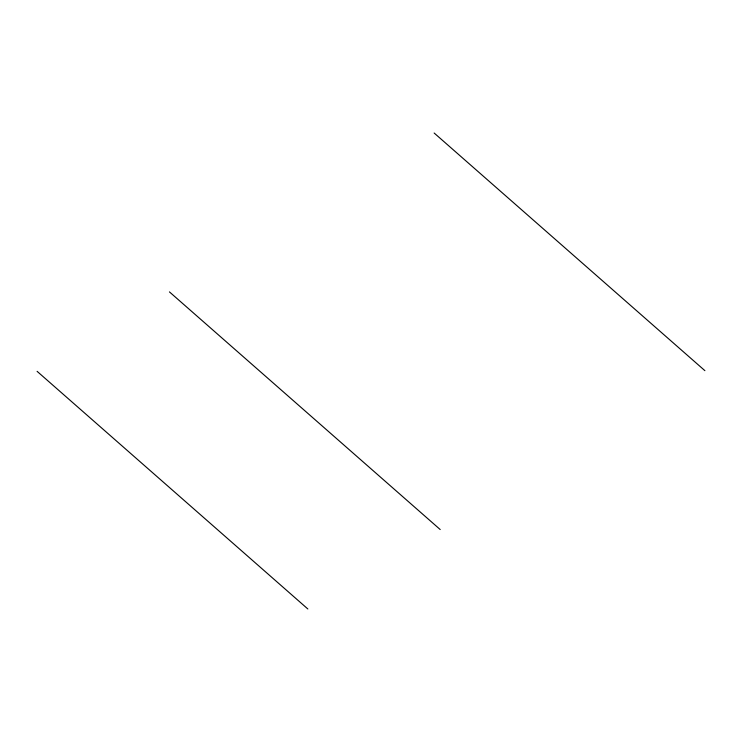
<?xml version="1.0" encoding="UTF-8"?>
<svg xmlns="http://www.w3.org/2000/svg" width="742" height="742" viewBox="0 0 742 742"><rect width="100%" height="100%" fill="white"/><g stroke="black" fill="none" stroke-linecap="round" stroke-linejoin="round"><path stroke-width="1.11" d="M434.144 133.022L704.9 370.666M169.445 291.903L440.201 529.538M37.1 371.334L307.856 608.978"/></g></svg>
